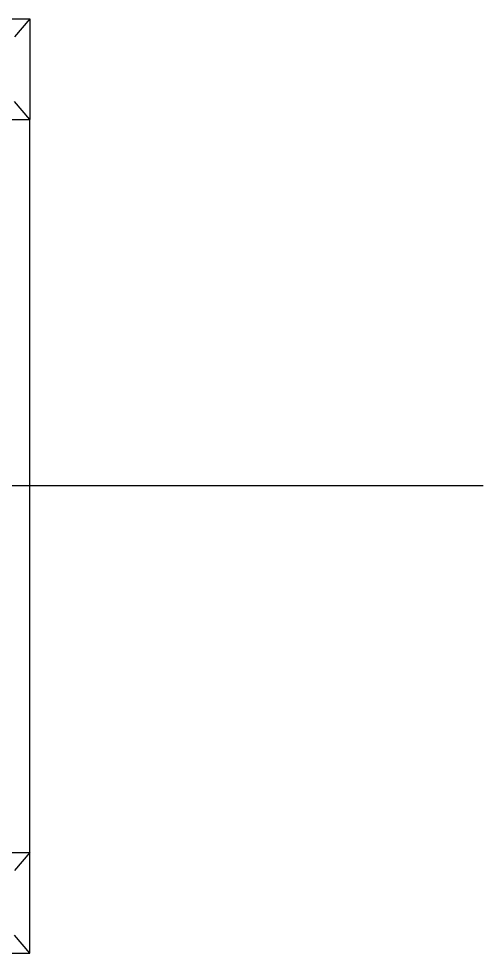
# Model space of a CAD drawing. Header units: millimetres. Extents: x 240 to 284.1, y 121.4 to 133.9.
# Drawn here: x 277.9 to 284.11, y 121.45 to 133.95 of the extents above; entities that cross this region are included whole.
import ezdxf

# ---------------------------------------------------------------- set-up
doc = ezdxf.new("R2010")
doc.units = ezdxf.units.MM
doc.linetypes.add('HIDDEN', pattern=[9.525, 6.35, -3.175])
for name, color, linetype in [('MUROS', 5, 'Continuous'), ('pisos', 8, 'Continuous'), ('PROYECCIONES', 6, 'HIDDEN')]:
    doc.layers.add(name, color=color, linetype=linetype)

msp = doc.modelspace()

# ---------------------------------------------------------------- linework, layer by layer
at = {"layer": 'MUROS'}
for p, q in [((276.893, 132.596), (278.043, 132.596)), ((278.043, 122.796), (278.043, 132.596)), ((276.893, 122.796), (278.043, 122.796))]:
    msp.add_line(p, q, dxfattribs=at)
at = {"layer": 'pisos', "ltscale": 0.05}
for p, q in [((276.893, 133.946), (278.043, 133.946)), ((278.043, 133.946), (278.043, 132.596)), ((278.043, 121.446), (278.043, 122.796)), ((276.893, 121.446), (278.043, 121.446))]:
    msp.add_line(p, q, dxfattribs=at)
at = {"layer": 'pisos', "color": 6, "ltscale": 0.05}
msp.add_line((284.109, 127.696), (239.991, 127.696), dxfattribs=at)
at = {"layer": 'PROYECCIONES', "ltscale": 0.05}
for p, q in [((278.043, 133.946), (276.893, 132.596)), ((278.043, 132.596), (276.893, 133.946)), ((278.043, 122.796), (276.893, 121.446)), ((278.043, 121.446), (276.893, 122.796))]:
    msp.add_line(p, q, dxfattribs=at)

doc.saveas('drawing.dxf')
